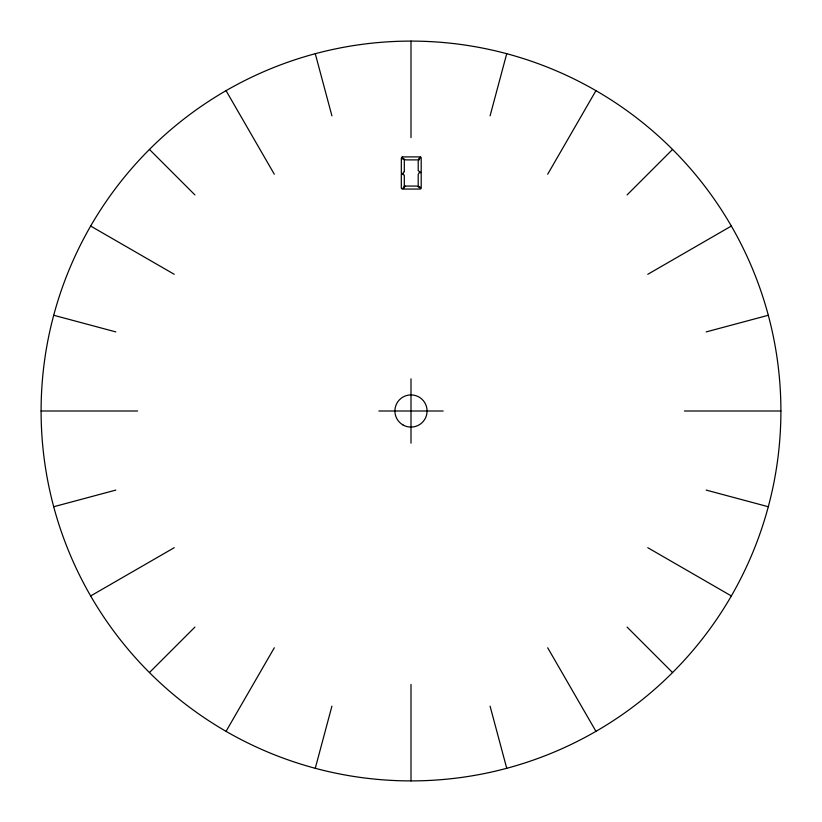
<?xml version="1.0" encoding="UTF-8"?>
<svg xmlns="http://www.w3.org/2000/svg" width="822" height="822" viewBox="0 0 822 822"><rect width="100%" height="100%" fill="white"/><g stroke="black" fill="none" stroke-linecap="round" stroke-linejoin="round"><path stroke-width="1.23" d="M315.268 768.293L331.913 706.16M490.087 115.84L506.732 53.707M226.05 731.344A369.9 369.9 0 0 0 780.9 411A369.9 369.9 0 0 0 226.05 90.656A369.9 369.9 0 0 0 226.05 731.344L274.301 647.777M547.699 174.223L595.95 90.656M149.44 672.56L194.927 627.073M627.073 194.927L672.56 149.44M90.656 595.95L174.223 547.699M647.777 274.301L731.344 226.05M53.707 506.732L115.84 490.087M706.16 331.913L768.293 315.268M402.636 156.899L419.939 156.899L418.203 159.889L405.626 159.889L401.516 157.505A1.325 1.325 0 0 1 402.636 156.889M41.1 411L137.593 411M378.839 411L443.161 411M684.407 411L780.9 411M53.707 315.268L115.84 331.913M706.16 490.087L768.293 506.732M90.656 226.05L174.223 274.301M647.777 547.699L731.344 595.95M149.44 149.44L194.927 194.927M627.073 627.073L672.56 672.56M226.05 90.656L274.301 174.223M547.699 647.777L595.95 731.344M315.268 53.707L331.913 115.84M490.087 706.16L506.732 768.293M411 41.1L411 137.593M411 378.839L411 443.161M411 684.407L411 780.9M405.051 186.07L403.345 189.06L419.878 189.06A1.325 1.325 0 0 0 421.018 188.464L416.888 186.07L405.051 186.07M420.587 157.084L418.203 161.204L418.203 170.729L421.193 172.435L421.193 158.214A1.325 1.325 0 0 0 420.597 157.074M404.311 171.5L403.027 173.719L401.321 172.754L401.321 158.153L404.311 159.889L404.311 171.5M404.311 186.07L402.575 189.06A1.336 1.336 0 0 1 401.3 187.745L401.321 173.524L404.311 175.23L404.311 186.07M419.487 172.24L418.203 174.459L418.203 186.07L421.193 187.806L421.193 173.206L419.487 172.24M402.955 424.933A16.08 16.08 0 0 0 427.08 411A16.08 16.08 0 0 0 402.955 397.067A16.08 16.08 0 0 0 402.955 424.933"/></g></svg>
